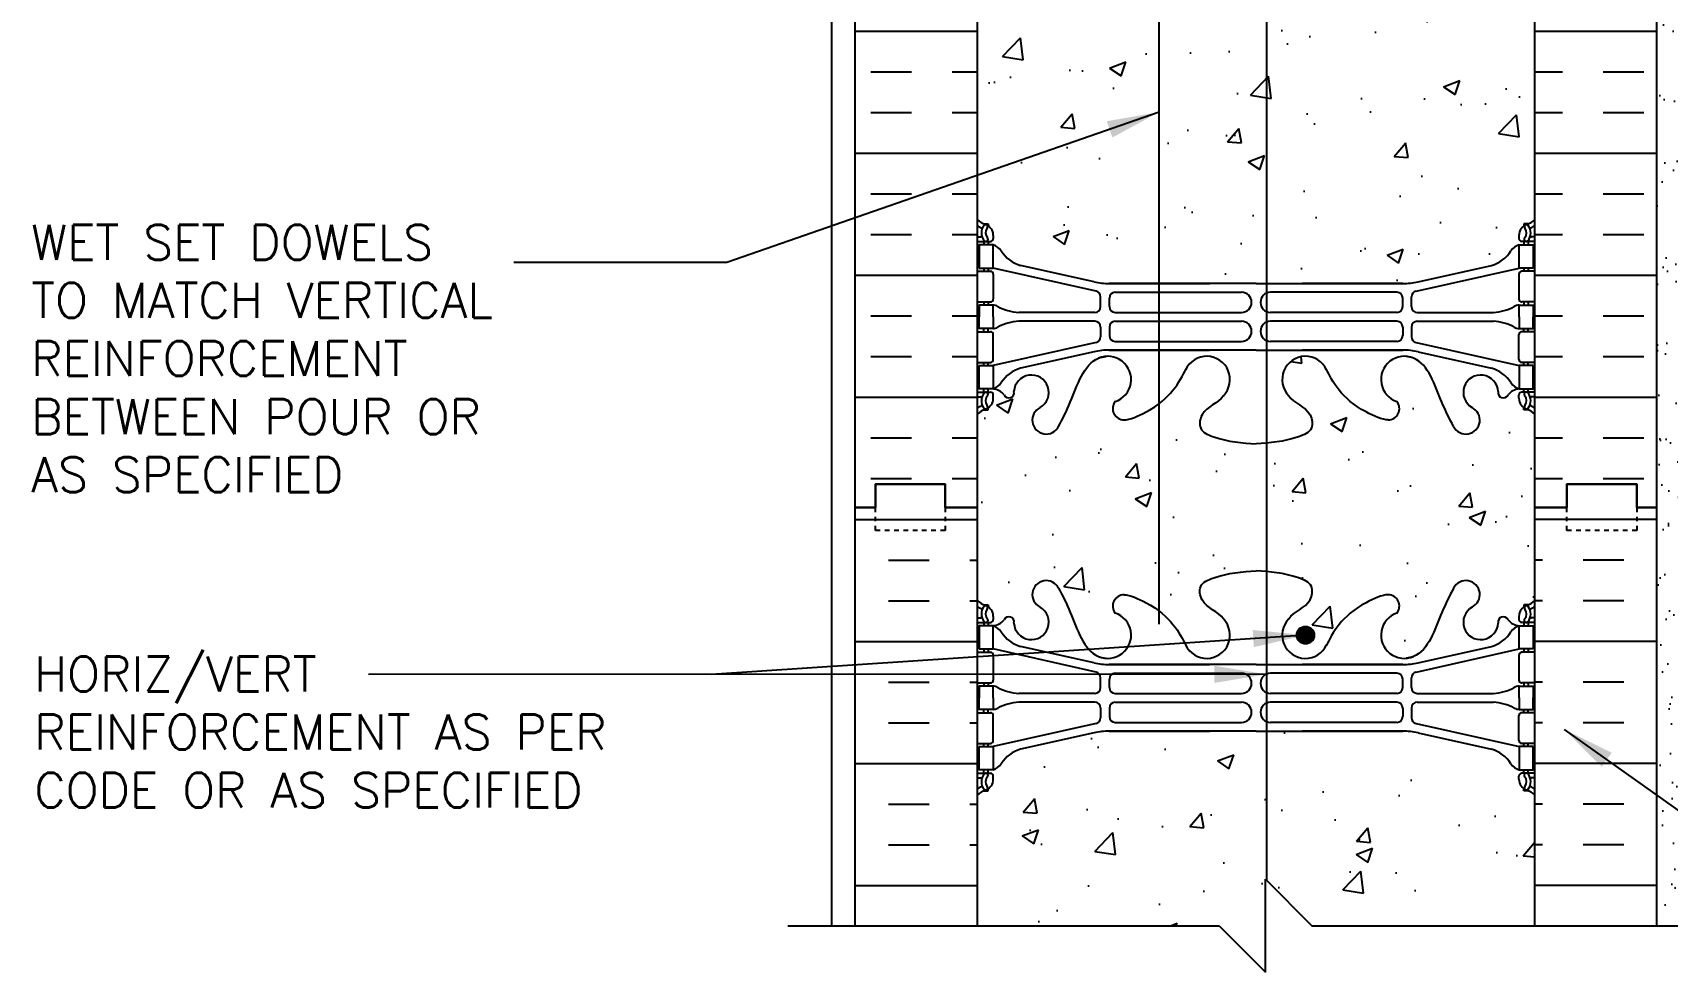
# Model space of a CAD drawing. Header units: inches. Extents: x 295 to 469, y 159 to 233.
# Drawn here: x 416.25 to 451.41, y 187.69 to 207.9 of the extents above; entities that cross this region are included whole.
import ezdxf

# ---------------------------------------------------------------- set-up
doc = ezdxf.new("R2010")
doc.units = ezdxf.units.IN
doc.header["$LTSCALE"] = 0.5
doc.header["$MEASUREMENT"] = 0
doc.linetypes.add('DASHED2', pattern=[0.375, 0.25, -0.125])
for name, color, linetype in [('HATCH', 12, 'Continuous'), ('line25', 2, 'Continuous'), ('LINE3', 3, 'Continuous'), ('LINE50', 5, 'Continuous'), ('LINE9', 9, 'Continuous'), ('TEXT', 4, 'Continuous'), ('Web_Edge', 9, 'Continuous')]:
    doc.layers.add(name, color=color, linetype=linetype)
doc.styles.add('DIM', font='romans.shx', dxfattribs={"width": 0.7})
doc.styles.add('ROMANS', font='romans.shx', dxfattribs={"height": 0.75})
doc.dimstyles.new('ext_12', dxfattribs={"dimscale": 12, "dimtxt": 0.09375, "dimasz": 0.09375, "dimexe": 0.09375, "dimexo": 0.0625, "dimgap": 0.0625, "dimtad": 1, "dimdec": 1, "dimzin": 3, "dimdsep": 46, "dimlunit": 4, "dimtxsty": 'DIM', "dimcen": 0.09, "dimdle": 0.09375, "dimclrt": 4, "dimadec": 0, "dimazin": 0, "dimtfac": 1, "dimtdec": 1, "dimtmove": 2, "dimatfit": 3, "dimfxl": 1, "dimfrac": 2, "dimtolj": 1, "dimtzin": 0, "dimarcsym": 0})
pattern_1 = [(50, (0, 0), (3.586301, -0.31376), [0.375, -4.125]), (355, (0, 0), (-0.693757, 3.76096), [0.3, -3.3]), (100.45144, (0.299, -0.026), (2.892544, 3.4472), [0.3187, -3.50571]), (46.1842, (0, 1), (5.336207, -0.827596), [0.5625, -6.1875]), (96.6356, (0.4447, 0.931), (4.67331, 4.870593), [0.47805, -5.25857]), (351.1842, (0, 1), (4.67331, 4.870593), [0.45, -4.95]), (21, (0.5, 0.75), (2.984535, -2.013094), [0.375, -4.125]), (326, (0.5, 0.75), (1.216577, 3.62575), [0.3, -3.3]), (71.45144, (0.7487, 0.5822), (4.201112, 1.612656), [0.3187, -3.50571]), (37.5, (0, 0), (0.0607993, 1.6644693), [0, -3.26, 0, -3.35, 0, -3.3125]), (7.5, (0, 0), (1.3153477, 1.9720586), [0, -1.91, 0, -3.185, 0, -1.2625]), (327.5, (-1.115, 0), (2.6691122, -0.1127744), [0, -1.25, 0, -3.9, 0, -5.175]), (317.5, (-1.615, 0), (2.915931, 0.500525), [0, -1.625, 0, -2.59, 0, -3.675])]

msp = doc.modelspace()

# ---------------------------------------------------------------- hatches: boundary and pattern name
at = {"layer": 'HATCH'}
h = msp.add_hatch(dxfattribs=at)
h.set_pattern_fill('AR-CONC', color=256, scale=0.5)
h.set_pattern_definition(pattern_1)
edge = h.paths.add_edge_path()
edge.add_spline(control_points=[(441.861, 231.228), (441.753, 231.391), (441.501, 231.455), (441.398, 231.651), (441.396, 231.656)], knot_values=[0.229407, 0.229407, 0.229407, 0.229407, 0.844432, 0.859739, 0.859739, 0.859739, 0.859739], degree=3, periodic=0)
edge.add_line((441.396, 231.656), (440.043, 231.656))
edge.add_spline(control_points=[(440.043, 231.656), (440.096, 231.632), (440.717, 231.318), (440.918, 230.935), (441.058, 230.651)], knot_values=[0.2328, 0.2328, 0.2328, 0.2328, 0.320663, 1.258119, 1.258119, 1.258119, 1.258119], degree=3, periodic=0)
edge.add_arc((441.503, 230.88), 0.5, 204.8893, 404.1875)
edge = h.paths.add_edge_path()
edge.add_arc((439.724, 231.505), 0.242, 141.2852, 218.2327, ccw=False)
edge.add_line((439.535, 231.656), (438.436, 231.656))
edge.add_spline(control_points=[(438.436, 231.656), (438.481, 231.564), (438.687, 231.126), (438.85, 230.553), (439.176, 230.422)], knot_values=[0.269172, 0.269172, 0.269172, 0.269172, 0.579211, 1.703896, 1.703896, 1.703896, 1.703896], degree=3, periodic=0)
edge.add_spline(control_points=[(439.176, 230.422), (439.226, 230.403), (439.28, 230.39), (439.337, 230.382)], knot_values=[1.703896, 1.703896, 1.703896, 1.703896, 1.875321, 1.875321, 1.875321, 1.875321], degree=3, periodic=0)
edge.add_arc((439.378, 230.88), 0.5, 265.2926, 431.7937)
h.paths.add_polyline_path([(437.967, 231.482, -0.229541), (437.78, 231.656), (437.075, 231.656), (437.075, 231.475, 0.277629), (437.235, 231.362, -0.407721), (437.405, 231.139, 1.679912)])
edge = h.paths.add_edge_path()
edge.add_spline(control_points=[(444.072, 230.651), (444.213, 230.935), (444.414, 231.318), (445.034, 231.632), (445.088, 231.656)], knot_values=[0.2328, 0.2328, 0.2328, 0.2328, 1.170256, 1.258119, 1.258119, 1.258119, 1.258119], degree=3, periodic=0)
edge.add_line((445.088, 231.656), (443.734, 231.656))
edge.add_spline(control_points=[(443.734, 231.656), (443.732, 231.651), (443.629, 231.455), (443.377, 231.391), (443.269, 231.228)], knot_values=[0.229407, 0.229407, 0.229407, 0.229407, 0.244714, 0.859739, 0.859739, 0.859739, 0.859739], degree=3, periodic=0)
edge.add_arc((443.628, 230.88), 0.5, 135.8125, 335.1107)
edge = h.paths.add_edge_path()
edge.add_spline(control_points=[(445.954, 230.422), (446.28, 230.553), (446.444, 231.126), (446.649, 231.564), (446.694, 231.656)], knot_values=[0.269172, 0.269172, 0.269172, 0.269172, 1.393856, 1.703896, 1.703896, 1.703896, 1.703896], degree=3, periodic=0)
edge.add_line((446.694, 231.656), (445.595, 231.656))
edge.add_arc((445.406, 231.505), 0.242, -38.2327, 38.7148, ccw=False)
edge.add_arc((445.753, 230.88), 0.5, 108.2063, 274.7074)
edge.add_spline(control_points=[(445.794, 230.382), (445.85, 230.39), (445.905, 230.403), (445.954, 230.422)], knot_values=[1.703896, 1.703896, 1.703896, 1.703896, 1.875321, 1.875321, 1.875321, 1.875321], degree=3, periodic=0)
h.paths.add_polyline_path([(447.895, 231.362, 0.277626), (448.055, 231.475), (448.055, 231.656), (447.351, 231.656, -0.229541), (447.163, 231.482, 1.679912), (447.726, 231.139, -0.407728)])
edge = h.paths.add_edge_path()
edge.add_line((442.565, 232.656), (442.565, 232.263))
edge.add_spline(control_points=[(442.565, 232.263), (442.709, 232.253), (442.852, 232.243), (442.999, 232.222)], knot_values=[1.94067, 1.94067, 1.94067, 1.94067, 2.389004, 2.389004, 2.389004, 2.389004], degree=3, periodic=0)
edge.add_line((442.999, 232.222), (442.565, 232.656))
h.paths.add_polyline_path([(445.153, 229.735, 0.185301), (444.854, 230.067), (440.276, 230.067, 0.185301), (439.978, 229.735), (439.978, 228.966, 0.225652), (440.353, 228.591), (444.778, 228.591, 0.225652), (445.153, 228.966)])
h.paths.add_polyline_path([(448.055, 229.692, 0.225652), (447.68, 230.067), (445.88, 230.067, 0.406005), (445.38, 229.582), (445.38, 229.084, 0.410093), (445.88, 228.591), (447.68, 228.591, 0.225652), (448.055, 228.966)])
h.paths.add_polyline_path([(448.055, 228.026, 0.225652), (447.68, 228.401), (445.88, 228.401, 0.410093), (445.38, 227.908), (445.38, 227.311, 0.24677), (445.574, 226.925), (447.68, 226.925, 0.225652), (448.055, 227.3)])
h.paths.add_polyline_path([(445.153, 228.026, 0.225652), (444.778, 228.401), (440.353, 228.401, 0.225652), (439.978, 228.026), (439.978, 227.258, 0.185301), (440.276, 226.925), (444.854, 226.925, 0.185301), (445.153, 227.258)])
h.paths.add_polyline_path([(439.75, 227.908, 0.410093), (439.25, 228.401), (437.45, 228.401, 0.225652), (437.075, 228.026), (437.075, 227.3, 0.225652), (437.45, 226.925), (439.556, 226.925, 0.24677), (439.75, 227.311)])
h.paths.add_polyline_path([(439.027, 222.318, -0.125834), (439.238, 222.462), (437.45, 222.462, 0.223417), (437.077, 222.092, -0.010935), (437.11, 222.077, -0.520567), (437.469, 221.934, -0.520567), (437.811, 222.081, -0.520567), (438.383, 222.042, -0.520567), (438.665, 222.163, -0.520567)], flags=16)
h.paths.add_polyline_path([(444.854, 222.462), (440.276, 222.462, 0.13116), (440.037, 222.246, -0.262398), (440.17, 222.102, -0.520567), (440.661, 222.145, -0.520567), (441.006, 222.194, -0.520567), (441.604, 222.216, -0.310845), (442.565, 222.193, -0.310845), (443.526, 222.216, -0.520567), (444.125, 222.194, -0.520567), (444.47, 222.145, -0.10231), (444.565, 222.22, -0.10231), (444.661, 222.145, -0.520567), (445.006, 222.194, -0.071995), (445.075, 222.273, 0.117955)], flags=17)
h.paths.add_polyline_path([(447.68, 222.462), (445.574, 222.462, 0.096302), (445.452, 222.333, -0.133551), (445.604, 222.216, -0.310845), (446.565, 222.193, -0.310845), (447.526, 222.216, -0.268983), (447.864, 222.358, 0.08617)], flags=17)
h.paths.add_polyline_path([(468.328, 222.191), (448.565, 222.191), (448.565, 222.22, 0.10231), (448.47, 222.145, 0.520567), (448.125, 222.194, 0.520567), (447.526, 222.216, 0.310845), (446.565, 222.193, 0.310845), (445.604, 222.216, 0.133551), (445.452, 222.333, 0.361858), (445.006, 222.194, 0.520567), (444.661, 222.145, 0.10231), (444.565, 222.22, 0.10231), (444.47, 222.145, 0.520567), (444.125, 222.194, 0.520567), (443.526, 222.216, 0.310845), (442.565, 222.193, 0.310845), (441.604, 222.216, 0.520567), (441.006, 222.194, 0.520567), (440.661, 222.145, 0.520567), (440.17, 222.102, 0.520567), (439.866, 222.223, 0.258655), (439.444, 222.491, 0.230831), (439.027, 222.318, 0.520567), (438.665, 222.163, 0.520567), (438.383, 222.042, 0.520567), (437.811, 222.081, 0.520567), (437.469, 221.934, 0.520567), (437.11, 222.077, 0.058158), (436.93, 222.136), (436.93, 221.288), (436.565, 221.288), (436.565, 220.538), (436.93, 220.538), (436.93, 219.338), (436.565, 219.338), (436.565, 218.588), (436.93, 218.588), (436.93, 218.141), (438.79, 218.142), (438.79, 218.191), (448.565, 218.191), (449.265, 219.691), (451.265, 219.691), (451.964, 218.191), (454.964, 218.191), (455.663, 219.691), (457.663, 219.691), (458.363, 218.191), (461.363, 218.191), (462.062, 219.691), (464.062, 219.691), (464.762, 218.191), (467.762, 218.191), (468.328, 219.404)])
h.paths.add_polyline_path([(438.79, 218.142), (436.93, 218.141), (436.93, 217.388), (436.93, 215.689), (438.79, 215.689)])
h.paths.add_polyline_path([(448.565, 209.501, 0.088416), (448.419, 209.598), (448.329, 209.598), (448.329, 209.64, -0.249069), (448.219, 209.847), (448.219, 209.915, -0.414214), (448.282, 209.977), (448.329, 209.977), (448.329, 210.047), (448.224, 210.047, -0.168672), (448.038, 210.197, 0.17445), (447.631, 210.492), (446.05, 210.845, 0.054974), (445.723, 210.881), (442.565, 210.881), (439.407, 210.881, 0.054974), (439.08, 210.845), (437.5, 210.492, 0.17445), (437.092, 210.197, -0.168672), (436.906, 210.047), (436.801, 210.047), (436.801, 209.977), (436.849, 209.977, -0.414214), (436.911, 209.915), (436.911, 209.847, -0.249069), (436.801, 209.64), (436.801, 209.598), (436.711, 209.598, 0.088416), (436.565, 209.501), (436.565, 203.886, 0.088416), (436.711, 203.788), (436.801, 203.788), (436.801, 203.746, -0.249069), (436.911, 203.539), (436.911, 203.472, -0.414214), (436.849, 203.409), (436.801, 203.409), (436.801, 203.339), (436.906, 203.339, -0.168672), (437.092, 203.19, 0.17445), (437.5, 202.894), (439.08, 202.541, 0.054974), (439.407, 202.505), (442.565, 202.505), (445.723, 202.505, 0.054974), (446.05, 202.541), (447.631, 202.894, 0.17445), (448.038, 203.19, -0.168672), (448.224, 203.339), (448.329, 203.339), (448.329, 203.409), (448.282, 203.409, -0.414214), (448.219, 203.472), (448.219, 203.539, -0.249069), (448.329, 203.746), (448.329, 203.788), (448.419, 203.788, 0.088416), (448.565, 203.886)])
h.paths.add_polyline_path([(448.565, 191.499, 0.088416), (448.419, 191.596), (448.329, 191.596), (448.329, 191.638, -0.249069), (448.219, 191.845), (448.219, 191.912, -0.414214), (448.282, 191.975), (448.329, 191.975), (448.329, 192.045), (448.224, 192.045, -0.168672), (448.038, 192.194, 0.17445), (447.631, 192.49), (446.05, 192.843, 0.054974), (445.723, 192.879), (442.565, 192.879), (439.407, 192.879, 0.054974), (439.08, 192.843), (437.5, 192.49, 0.17445), (437.092, 192.194, -0.168672), (436.906, 192.045), (436.801, 192.045), (436.801, 191.975), (436.849, 191.975, -0.414214), (436.911, 191.912), (436.911, 191.845, -0.249069), (436.801, 191.638), (436.801, 191.596), (436.711, 191.596, 0.088416), (436.565, 191.499), (436.565, 188.691), (441.768, 188.691), (442.768, 187.691), (442.768, 189.691), (443.768, 188.691), (448.565, 188.691)])
h = msp.add_hatch(dxfattribs=at)
h.set_pattern_fill('AR-SAND', color=256, scale=0.5, style=0)
h.set_pattern_definition([(37.5, (375.48366, 87.6633), (-0.0314967, 0.963412), [0, -0.76, 0, -0.85, 0, -0.8125]), (7.5, (375.4837, 87.6633), (0.884888, 1.411073), [0, -0.41, 0, -0.685, 0, -0.2625]), (327.5, (374.86866, 87.6633), (1.557071, 0.0028295), [0, -0.25, 0, -0.9, 0, -1.175]), (317.5, (374.8687, 87.6633), (1.503063, 0.438838), [0, -0.125, 0, -0.59, 0, -0.675])])
h.paths.add_polyline_path([(451.69, 218.191), (451.19, 218.191), (451.19, 197.691), (451.19, 188.691), (451.69, 188.691)])
h = msp.add_hatch(dxfattribs=at)
h.set_pattern_fill('INSUL', color=256, scale=7, style=0)
h.set_pattern_definition([(0, (450.0272, 207.9343), (0, 2.625), []), (0, (450.0272, 208.8093), (0, 2.625), [0.875, -0.875]), (0, (450.0272, 209.6843), (0, 2.625), [0.875, -0.875])])
h.paths.add_polyline_path([(451.19, 215.691), (450.753, 215.691), (450.753, 215.191), (449.253, 215.191), (449.253, 215.691), (448.565, 215.691), (448.565, 197.691), (449.253, 197.691), (449.253, 198.191), (450.753, 198.191), (450.753, 197.691), (451.19, 197.691)])
h.paths.add_polyline_path([(433.94, 197.691), (434.378, 197.691), (434.378, 198.191), (435.878, 198.191), (435.878, 197.691), (436.565, 197.691), (436.565, 215.691), (435.878, 215.691), (435.878, 216.191), (434.378, 216.191), (434.378, 215.691), (433.94, 215.691)])
h = msp.add_hatch(dxfattribs=at)
h.set_pattern_fill('AR-CONC', color=256, scale=0.5)
h.set_pattern_definition(pattern_1)
edge = h.paths.add_edge_path()
edge.add_arc((448.219, 199.332), 0.5, 46.2109, 66.4218)
edge.add_line((448.419, 199.791), (448.329, 199.791))
edge.add_line((448.329, 199.791), (448.329, 199.832))
edge.add_arc((448.469, 200.039), 0.25, 180, 235.9442, ccw=False)
edge.add_line((448.219, 200.039), (448.219, 200.107))
edge.add_arc((448.282, 200.107), 0.0625, 90, 180, ccw=False)
edge.add_line((448.282, 200.169), (448.329, 200.169))
edge.add_line((448.329, 200.169), (448.329, 200.239))
edge.add_line((448.329, 200.239), (448.224, 200.239))
edge.add_arc((448.262, 199.89), 0.352, 96.1291, 141.5331)
edge.add_arc((447.884, 200.158), 0.113, 167.8156, 334.0569, ccw=False)
edge.add_arc((447.399, 200.163), 0.375, 2.9237, 239.8675)
edge.add_arc((447.079, 199.569), 0.3, -152.403, 63.9425, ccw=False)
edge.add_spline(control_points=[(446.813, 199.43), (446.727, 199.597), (446.474, 200.087), (446.28, 200.768), (445.954, 200.898)], knot_values=[0, 0, 0, 0, 0.579211, 1.703896, 1.703896, 1.703896, 1.703896], degree=3, periodic=0)
edge.add_spline(control_points=[(445.954, 200.898), (445.905, 200.918), (445.85, 200.931), (445.794, 200.939)], knot_values=[1.703896, 1.703896, 1.703896, 1.703896, 1.875321, 1.875321, 1.875321, 1.875321], degree=3, periodic=0)
edge.add_arc((445.753, 200.441), 0.5, 85.2926, 251.7937)
edge.add_arc((445.406, 199.816), 0.242, -90, 38.2327, ccw=False)
edge.add_spline(control_points=[(445.406, 199.574), (445.285, 199.572), (444.466, 199.924), (444.221, 200.371), (444.081, 200.651)], knot_values=[0.038125, 0.038125, 0.038125, 0.038125, 0.320663, 1.237398, 1.237398, 1.237398, 1.237398], degree=3, periodic=0)
edge.add_arc((443.628, 200.441), 0.5, 24.819, 224.1875)
edge.add_spline(control_points=[(443.269, 200.092), (443.377, 199.929), (443.737, 199.839), (443.813, 199.343), (443.265, 199.107), (442.861, 199.079), (442.565, 199.058)], knot_values=[0.229407, 0.229407, 0.229407, 0.229407, 0.844432, 1.128849, 1.464331, 2.389004, 2.389004, 2.389004, 2.389004], degree=3, periodic=0)
edge.add_spline(control_points=[(442.565, 199.058), (442.269, 199.079), (441.865, 199.107), (441.317, 199.343), (441.394, 199.839), (441.753, 199.929), (441.861, 200.092)], knot_values=[0.229407, 0.229407, 0.229407, 0.229407, 1.15408, 1.489562, 1.773979, 2.389004, 2.389004, 2.389004, 2.389004], degree=3, periodic=0)
edge.add_arc((441.503, 200.441), 0.5, 315.8125, 515.181)
edge.add_spline(control_points=[(441.049, 200.651), (440.909, 200.371), (440.664, 199.924), (439.845, 199.572), (439.724, 199.574)], knot_values=[0.038125, 0.038125, 0.038125, 0.038125, 0.95486, 1.237398, 1.237398, 1.237398, 1.237398], degree=3, periodic=0)
edge.add_arc((439.724, 199.816), 0.242, 141.7673, 270, ccw=False)
edge.add_arc((439.378, 200.441), 0.5, 288.2063, 454.7074)
edge.add_spline(control_points=[(439.337, 200.939), (439.28, 200.931), (439.226, 200.918), (439.176, 200.898)], knot_values=[1.703896, 1.703896, 1.703896, 1.703896, 1.875321, 1.875321, 1.875321, 1.875321], degree=3, periodic=0)
edge.add_spline(control_points=[(439.176, 200.898), (438.85, 200.768), (438.656, 200.087), (438.403, 199.597), (438.317, 199.43)], knot_values=[0, 0, 0, 0, 1.124685, 1.703896, 1.703896, 1.703896, 1.703896], degree=3, periodic=0)
edge.add_arc((438.051, 199.569), 0.3, 116.0575, 333.0341, ccw=False)
edge.add_arc((437.731, 200.163), 0.375, 300.1325, 537.0763)
edge.add_arc((437.246, 200.158), 0.113, -154.0569, 12.1844, ccw=False)
edge.add_arc((436.869, 199.89), 0.352, 38.4669, 83.8709)
edge.add_line((436.906, 200.239), (436.801, 200.239))
edge.add_line((436.801, 200.239), (436.801, 200.169))
edge.add_line((436.801, 200.169), (436.849, 200.169))
edge.add_arc((436.849, 200.107), 0.0625, 0, 90, ccw=False)
edge.add_line((436.911, 200.107), (436.911, 200.039))
edge.add_arc((436.661, 200.039), 0.25, 304.0558, 360, ccw=False)
edge.add_line((436.801, 199.832), (436.801, 199.791))
edge.add_line((436.801, 199.791), (436.711, 199.791))
edge.add_arc((436.911, 199.332), 0.5, 113.5782, 133.7891)
edge.add_line((436.565, 199.693), (436.565, 197.691))
edge.add_line((436.565, 197.691), (436.565, 195.691))
edge.add_arc((436.911, 196.052), 0.5, 226.2109, 246.4218)
edge.add_line((436.711, 195.594), (436.801, 195.594))
edge.add_line((436.801, 195.594), (436.801, 195.552))
edge.add_arc((436.661, 195.345), 0.25, 0, 55.9442, ccw=False)
edge.add_line((436.911, 195.345), (436.911, 195.277))
edge.add_arc((436.849, 195.277), 0.0625, -90, 0, ccw=False)
edge.add_line((436.849, 195.215), (436.801, 195.215))
edge.add_line((436.801, 195.215), (436.801, 195.145))
edge.add_line((436.801, 195.145), (436.906, 195.145))
edge.add_arc((436.869, 195.494), 0.352, 276.1291, 321.5331)
edge.add_arc((437.246, 195.226), 0.113, -12.1844, 154.0569, ccw=False)
edge.add_arc((437.731, 195.221), 0.375, 182.9237, 419.8675)
edge.add_arc((438.051, 195.815), 0.3, 27.597, 243.9425, ccw=False)
edge.add_spline(control_points=[(438.317, 195.954), (438.403, 195.787), (438.656, 195.297), (438.85, 194.616), (439.176, 194.486)], knot_values=[0, 0, 0, 0, 0.579211, 1.703896, 1.703896, 1.703896, 1.703896], degree=3, periodic=0)
edge.add_spline(control_points=[(439.176, 194.486), (439.226, 194.466), (439.28, 194.453), (439.337, 194.445)], knot_values=[1.703896, 1.703896, 1.703896, 1.703896, 1.875321, 1.875321, 1.875321, 1.875321], degree=3, periodic=0)
edge.add_arc((439.378, 194.943), 0.5, 265.2926, 431.7937)
edge.add_arc((439.724, 195.568), 0.242, 90, 218.2327, ccw=False)
edge.add_spline(control_points=[(439.724, 195.81), (439.845, 195.812), (440.664, 195.461), (440.909, 195.013), (441.049, 194.733)], knot_values=[0.038125, 0.038125, 0.038125, 0.038125, 0.320663, 1.237398, 1.237398, 1.237398, 1.237398], degree=3, periodic=0)
edge.add_arc((441.503, 194.943), 0.5, 204.819, 404.1875)
edge.add_spline(control_points=[(441.861, 195.292), (441.753, 195.455), (441.394, 195.545), (441.317, 196.041), (441.865, 196.277), (442.269, 196.305), (442.565, 196.326)], knot_values=[0.229407, 0.229407, 0.229407, 0.229407, 0.844432, 1.128849, 1.464331, 2.389004, 2.389004, 2.389004, 2.389004], degree=3, periodic=0)
edge.add_spline(control_points=[(442.565, 196.326), (442.861, 196.305), (443.265, 196.277), (443.813, 196.041), (443.737, 195.545), (443.377, 195.455), (443.269, 195.292)], knot_values=[0.229407, 0.229407, 0.229407, 0.229407, 1.15408, 1.489562, 1.773979, 2.389004, 2.389004, 2.389004, 2.389004], degree=3, periodic=0)
edge.add_arc((443.628, 194.943), 0.5, 135.8125, 335.181)
edge.add_spline(control_points=[(444.081, 194.733), (444.221, 195.013), (444.466, 195.461), (445.285, 195.812), (445.406, 195.81)], knot_values=[0.038125, 0.038125, 0.038125, 0.038125, 0.95486, 1.237398, 1.237398, 1.237398, 1.237398], degree=3, periodic=0)
edge.add_arc((445.406, 195.568), 0.242, -38.2327, 90, ccw=False)
edge.add_arc((445.753, 194.943), 0.5, 108.2063, 274.7074)
edge.add_spline(control_points=[(445.794, 194.445), (445.85, 194.453), (445.905, 194.466), (445.954, 194.486)], knot_values=[1.703896, 1.703896, 1.703896, 1.703896, 1.875321, 1.875321, 1.875321, 1.875321], degree=3, periodic=0)
edge.add_spline(control_points=[(445.954, 194.486), (446.28, 194.616), (446.474, 195.297), (446.727, 195.787), (446.813, 195.954)], knot_values=[0, 0, 0, 0, 1.124685, 1.703896, 1.703896, 1.703896, 1.703896], degree=3, periodic=0)
edge.add_arc((447.079, 195.815), 0.3, -63.9425, 153.0341, ccw=False)
edge.add_arc((447.399, 195.221), 0.375, 120.1325, 357.0763)
edge.add_arc((447.884, 195.226), 0.113, 25.9431, 192.1844, ccw=False)
edge.add_arc((448.262, 195.494), 0.352, 218.4669, 263.8709)
edge.add_line((448.224, 195.145), (448.329, 195.145))
edge.add_line((448.329, 195.145), (448.329, 195.215))
edge.add_line((448.329, 195.215), (448.282, 195.215))
edge.add_arc((448.282, 195.277), 0.0625, 180, 270, ccw=False)
edge.add_line((448.219, 195.277), (448.219, 195.345))
edge.add_arc((448.469, 195.345), 0.25, 124.0558, 180, ccw=False)
edge.add_line((448.329, 195.552), (448.329, 195.594))
edge.add_line((448.329, 195.594), (448.419, 195.594))
edge.add_arc((448.219, 196.052), 0.5, 293.5782, 313.7891)
edge.add_line((448.565, 195.691), (448.565, 197.691))
edge.add_line((448.565, 197.691), (448.565, 199.693))
at = {"layer": 'LINE3'}
msp.add_hatch(color=256, dxfattribs=at).paths.add_polyline_path([(443.44, 194.943, 1), (443.815, 194.943, 1)])

# ---------------------------------------------------------------- linework, layer by layer
at = {"layer": 'HATCH'}
for p, q in [((433.94, 197.431), (436.565, 197.431)), ((451.19, 197.431), (448.565, 197.431)), ((434.654, 196.556), (435.529, 196.556)), ((436.404, 196.556), (436.565, 196.556)), ((448.727, 196.556), (448.565, 196.556)), ((448.727, 196.556), (448.565, 196.556)), ((450.477, 196.556), (449.602, 196.556)), ((434.654, 195.681), (435.529, 195.681)), ((436.404, 195.681), (436.565, 195.681)), ((448.727, 195.681), (448.565, 195.681)), ((450.477, 195.681), (449.602, 195.681)), ((433.94, 194.806), (436.565, 194.806)), ((451.19, 194.806), (448.565, 194.806)), ((434.654, 193.931), (435.529, 193.931)), ((436.404, 193.931), (436.565, 193.931)), ((448.727, 193.931), (448.565, 193.931)), ((450.477, 193.931), (449.602, 193.931)), ((434.654, 193.056), (435.529, 193.056)), ((436.404, 193.056), (436.565, 193.056)), ((448.727, 193.056), (448.565, 193.056)), ((450.477, 193.056), (449.602, 193.056)), ((433.94, 192.181), (436.565, 192.181)), ((451.19, 192.181), (448.565, 192.181)), ((434.654, 191.306), (435.529, 191.306)), ((436.404, 191.306), (436.565, 191.306)), ((448.727, 191.306), (448.565, 191.306)), ((450.477, 191.306), (449.602, 191.306)), ((434.654, 190.431), (435.529, 190.431)), ((436.404, 190.431), (436.565, 190.431)), ((448.727, 190.431), (448.565, 190.431)), ((450.477, 190.431), (449.602, 190.431)), ((433.94, 189.556), (436.565, 189.556)), ((451.19, 189.556), (448.565, 189.556))]:
    msp.add_line(p, q, dxfattribs=at)
at = {"layer": 'line25'}
for p, q in [((436.565, 231.656), (436.565, 197.691)), ((448.565, 197.691), (448.565, 218.191)), ((436.565, 197.691), (436.565, 188.691)), ((448.565, 188.691), (448.565, 197.691))]:
    msp.add_line(p, q, dxfattribs=at)
at = {"layer": 'LINE3'}
for p, q in [((440.477, 195.181), (440.477, 215.429)), ((442.789, 211.399), (442.789, 189.67))]:
    msp.add_line(p, q, dxfattribs=at)
msp.add_circle((443.628, 194.943), 0.188, dxfattribs=at)
at = {"layer": 'LINE50'}
for p, q in [((433.94, 197.691), (433.94, 215.691)), ((451.19, 197.691), (451.19, 215.691)), ((433.94, 188.691), (433.94, 197.691)), ((451.19, 188.691), (451.19, 197.691))]:
    msp.add_line(p, q, dxfattribs=at)
for points in [[(436.565, 197.691), (435.878, 197.691), (435.878, 198.191), (434.378, 198.191), (434.378, 197.691), (433.94, 197.691)], [(433.94, 197.691), (434.378, 197.691), (434.378, 198.191), (435.878, 198.191), (435.878, 197.691), (436.565, 197.691)], [(448.565, 197.691), (449.253, 197.691), (449.253, 198.191), (450.753, 198.191), (450.753, 197.691), (451.19, 197.691)], [(451.19, 197.691), (450.753, 197.691), (450.753, 198.191), (449.253, 198.191), (449.253, 197.691), (448.565, 197.691)]]:
    msp.add_lwpolyline(points, dxfattribs=at)
at = {"layer": 'LINE9'}
for p, q in [((433.44, 188.691), (433.44, 231.656)), ((442.768, 187.691), (442.768, 189.691)), ((442.768, 189.691), (443.768, 188.691)), ((432.493, 188.691), (441.768, 188.691)), ((441.768, 188.691), (442.768, 187.691)), ((443.768, 188.691), (453.043, 188.691))]:
    msp.add_line(p, q, dxfattribs=at)
at = {"layer": 'LINE9', "linetype": 'DASHED2', "ltscale": 0.15}
for points in [[(435.878, 197.691), (435.878, 197.691), (435.878, 197.191), (434.378, 197.191), (434.378, 197.691), (434.378, 197.691)], [(450.753, 197.691), (450.753, 197.691), (450.753, 197.191), (449.253, 197.191), (449.253, 197.691), (449.253, 197.691)]]:
    msp.add_lwpolyline(points, dxfattribs=at)
at = {"layer": 'Web_Edge'}
for p, q in [((436.711, 203.788), (436.801, 203.788)), ((436.801, 203.788), (436.801, 203.746)), ((448.419, 203.788), (448.329, 203.788)), ((448.329, 203.788), (448.329, 203.746)), ((436.565, 203.509), (436.643, 203.509)), ((436.565, 203.409), (436.849, 203.409)), ((436.711, 203.409), (436.711, 203.339)), ((436.801, 203.409), (436.801, 203.339)), ((436.911, 203.539), (436.911, 203.472)), ((448.219, 203.539), (448.219, 203.472)), ((448.565, 203.409), (448.282, 203.409)), ((448.329, 203.409), (448.329, 203.339)), ((448.419, 203.409), (448.419, 203.339)), ((448.565, 203.509), (448.487, 203.509)), ((436.565, 202.769), (436.849, 202.769)), ((436.711, 202.839), (436.711, 202.769)), ((436.801, 202.839), (436.801, 202.769)), ((439.124, 202.343), (436.906, 202.839)), ((436.911, 202.707), (436.911, 202.172)), ((439.08, 202.541), (437.5, 202.894)), ((446.007, 202.343), (448.224, 202.839)), ((446.05, 202.541), (447.631, 202.894)), ((448.219, 202.707), (448.219, 202.172)), ((448.565, 202.769), (448.282, 202.769)), ((448.329, 202.839), (448.329, 202.769)), ((448.419, 202.839), (448.419, 202.769)), ((439.221, 202.008), (439.221, 202.221)), ((439.407, 202.505), (441.565, 202.505)), ((442.565, 202.505), (439.407, 202.505)), ((439.534, 202.318), (442.253, 202.318)), ((442.565, 202.505), (445.723, 202.505)), ((445.596, 202.318), (442.877, 202.318)), ((445.723, 202.505), (443.565, 202.505)), ((445.909, 202.008), (445.909, 202.221)), ((436.565, 202.109), (436.849, 202.109)), ((436.711, 202.109), (436.711, 202.039)), ((436.801, 202.109), (436.801, 202.039)), ((439.096, 201.883), (437.459, 201.883)), ((439.409, 202.009), (439.409, 202.193)), ((439.534, 201.884), (442.253, 201.884)), ((445.596, 201.884), (442.877, 201.884)), ((445.721, 202.009), (445.721, 202.193)), ((446.034, 201.883), (447.671, 201.883)), ((448.565, 202.109), (448.282, 202.109)), ((448.329, 202.109), (448.329, 202.039)), ((448.419, 202.109), (448.419, 202.039)), ((436.711, 201.469), (436.711, 201.539)), ((436.801, 201.469), (436.801, 201.539)), ((439.096, 201.695), (437.459, 201.695)), ((439.221, 201.57), (439.221, 201.358)), ((439.409, 201.569), (439.409, 201.385)), ((439.534, 201.694), (442.253, 201.694)), ((445.596, 201.694), (442.877, 201.694)), ((445.721, 201.569), (445.721, 201.385)), ((445.909, 201.57), (445.909, 201.358)), ((446.034, 201.695), (447.671, 201.695)), ((448.329, 201.469), (448.329, 201.539)), ((448.419, 201.469), (448.419, 201.539)), ((436.565, 201.469), (436.849, 201.469)), ((439.124, 201.236), (436.906, 200.739)), ((436.911, 200.872), (436.911, 201.407)), ((439.534, 201.26), (442.253, 201.26)), ((445.596, 201.26), (442.877, 201.26)), ((446.007, 201.236), (448.224, 200.739)), ((448.219, 200.872), (448.219, 201.407)), ((448.565, 201.469), (448.282, 201.469)), ((436.565, 200.809), (436.849, 200.809)), ((436.711, 200.739), (436.711, 200.809)), ((436.801, 200.739), (436.801, 200.809)), ((439.08, 201.038), (437.5, 200.685)), ((439.407, 201.074), (441.565, 201.074)), ((442.565, 201.074), (439.407, 201.074)), ((442.565, 201.074), (445.723, 201.074)), ((445.723, 201.074), (443.565, 201.074)), ((446.05, 201.038), (447.631, 200.685)), ((448.565, 200.809), (448.282, 200.809)), ((448.329, 200.739), (448.329, 200.809)), ((448.419, 200.739), (448.419, 200.809)), ((436.565, 200.169), (436.849, 200.169)), ((436.711, 200.169), (436.711, 200.239)), ((436.801, 200.169), (436.801, 200.239)), ((436.911, 200.039), (436.911, 200.107)), ((448.219, 200.039), (448.219, 200.107)), ((448.565, 200.169), (448.282, 200.169)), ((448.329, 200.169), (448.329, 200.239)), ((448.419, 200.169), (448.419, 200.239)), ((436.565, 200.069), (436.643, 200.069)), ((436.711, 199.791), (436.801, 199.791)), ((436.801, 199.791), (436.801, 199.832)), ((448.329, 199.791), (448.329, 199.832)), ((448.419, 199.791), (448.329, 199.791)), ((448.565, 200.069), (448.487, 200.069)), ((436.711, 195.594), (436.801, 195.594)), ((436.801, 195.594), (436.801, 195.552)), ((448.419, 195.594), (448.329, 195.594)), ((448.329, 195.594), (448.329, 195.552)), ((436.565, 195.315), (436.643, 195.315)), ((436.565, 195.215), (436.849, 195.215)), ((436.711, 195.215), (436.711, 195.145)), ((436.801, 195.215), (436.801, 195.145)), ((436.911, 195.345), (436.911, 195.277)), ((448.219, 195.345), (448.219, 195.277)), ((448.565, 195.215), (448.282, 195.215)), ((448.329, 195.215), (448.329, 195.145)), ((448.419, 195.215), (448.419, 195.145)), ((448.565, 195.315), (448.487, 195.315)), ((436.565, 194.575), (436.849, 194.575)), ((436.711, 194.645), (436.711, 194.575)), ((436.801, 194.645), (436.801, 194.575)), ((439.124, 194.148), (436.906, 194.645)), ((436.911, 194.512), (436.911, 193.977)), ((439.08, 194.346), (437.5, 194.699)), ((446.007, 194.148), (448.224, 194.645)), ((446.05, 194.346), (447.631, 194.699)), ((448.219, 194.512), (448.219, 193.977)), ((448.565, 194.575), (448.282, 194.575)), ((448.329, 194.645), (448.329, 194.575)), ((448.419, 194.645), (448.419, 194.575)), ((439.407, 194.31), (441.565, 194.31)), ((442.565, 194.31), (439.407, 194.31)), ((439.534, 194.124), (442.253, 194.124)), ((442.565, 194.31), (445.723, 194.31)), ((445.596, 194.124), (442.877, 194.124)), ((445.723, 194.31), (443.565, 194.31)), ((436.565, 193.915), (436.849, 193.915)), ((436.711, 193.915), (436.711, 193.845)), ((436.801, 193.915), (436.801, 193.845)), ((439.221, 193.814), (439.221, 194.026)), ((439.409, 193.815), (439.409, 193.999)), ((445.721, 193.815), (445.721, 193.999)), ((445.909, 193.814), (445.909, 194.026)), ((448.565, 193.915), (448.282, 193.915)), ((448.329, 193.915), (448.329, 193.845)), ((448.419, 193.915), (448.419, 193.845)), ((439.096, 193.689), (437.459, 193.689)), ((439.096, 193.501), (437.459, 193.501)), ((439.534, 193.69), (442.253, 193.69)), ((439.534, 193.5), (442.253, 193.5)), ((445.596, 193.69), (442.877, 193.69)), ((445.596, 193.5), (442.877, 193.5)), ((446.034, 193.689), (447.671, 193.689)), ((446.034, 193.501), (447.671, 193.501)), ((436.565, 193.275), (436.849, 193.275)), ((436.711, 193.275), (436.711, 193.345)), ((436.801, 193.275), (436.801, 193.345)), ((436.911, 192.677), (436.911, 193.212)), ((439.221, 193.376), (439.221, 193.163)), ((439.409, 193.375), (439.409, 193.191)), ((439.534, 193.066), (442.253, 193.066)), ((445.596, 193.066), (442.877, 193.066)), ((445.721, 193.375), (445.721, 193.191)), ((445.909, 193.376), (445.909, 193.163)), ((448.219, 192.677), (448.219, 193.212)), ((448.565, 193.275), (448.282, 193.275)), ((448.329, 193.275), (448.329, 193.345)), ((448.419, 193.275), (448.419, 193.345)), ((439.124, 193.041), (436.906, 192.545)), ((439.08, 192.843), (437.5, 192.49)), ((439.407, 192.879), (441.565, 192.879)), ((442.565, 192.879), (439.407, 192.879)), ((442.565, 192.879), (445.723, 192.879)), ((445.723, 192.879), (443.565, 192.879)), ((446.007, 193.041), (448.224, 192.545)), ((446.05, 192.843), (447.631, 192.49)), ((436.565, 192.615), (436.849, 192.615)), ((436.711, 192.545), (436.711, 192.615)), ((436.801, 192.545), (436.801, 192.615)), ((448.565, 192.615), (448.282, 192.615)), ((448.329, 192.545), (448.329, 192.615)), ((448.419, 192.545), (448.419, 192.615)), ((436.711, 191.975), (436.711, 192.045)), ((436.801, 191.975), (436.801, 192.045)), ((448.329, 191.975), (448.329, 192.045)), ((448.419, 191.975), (448.419, 192.045)), ((436.565, 191.975), (436.849, 191.975)), ((436.565, 191.875), (436.643, 191.875)), ((436.911, 191.845), (436.911, 191.912)), ((448.219, 191.845), (448.219, 191.912)), ((448.565, 191.975), (448.282, 191.975)), ((448.565, 191.875), (448.487, 191.875)), ((436.711, 191.596), (436.801, 191.596)), ((436.801, 191.596), (436.801, 191.638)), ((448.329, 191.596), (448.329, 191.638)), ((448.419, 191.596), (448.329, 191.596))]:
    msp.add_line(p, q, dxfattribs=at)
for points in [[(436.606, 202.839), (436.906, 202.839), (436.906, 203.339), (436.606, 203.339)], [(448.524, 202.839), (448.224, 202.839), (448.224, 203.339), (448.524, 203.339)], [(436.606, 200.739), (436.906, 200.739), (436.906, 200.239), (436.606, 200.239)], [(448.524, 200.739), (448.224, 200.739), (448.224, 200.239), (448.524, 200.239)], [(436.606, 194.645), (436.906, 194.645), (436.906, 195.145), (436.606, 195.145)], [(448.524, 194.645), (448.224, 194.645), (448.224, 195.145), (448.524, 195.145)], [(436.606, 192.545), (436.906, 192.545), (436.906, 192.045), (436.606, 192.045)], [(448.524, 192.545), (448.224, 192.545), (448.224, 192.045), (448.524, 192.045)]]:
    msp.add_lwpolyline(points, close=True, dxfattribs=at)
for points in [[(436.906, 201.789), (436.906, 202.039), (436.606, 202.039), (436.606, 201.789)], [(448.224, 201.789), (448.224, 202.039), (448.524, 202.039), (448.524, 201.789)], [(436.906, 201.789), (436.906, 201.539), (436.606, 201.539), (436.606, 201.789)], [(448.224, 201.789), (448.224, 201.539), (448.524, 201.539), (448.524, 201.789)], [(436.906, 193.595), (436.906, 193.845), (436.606, 193.845), (436.606, 193.595)], [(448.224, 193.595), (448.224, 193.845), (448.524, 193.845), (448.524, 193.595)], [(436.906, 193.595), (436.906, 193.345), (436.606, 193.345), (436.606, 193.595)], [(448.224, 193.595), (448.224, 193.345), (448.524, 193.345), (448.524, 193.595)]]:
    msp.add_lwpolyline(points, dxfattribs=at)
for centre, radius, start, end in [((436.911, 204.246), 0.5, 226.2109, 250.5288), ((436.911, 204.246), 0.6, 234.7832, 245.0748), ((436.905, 203.594), 0.25, 140.1145, 222.4609), ((436.649, 203.683), 0.021, 343.464, 63.9957), ((436.747, 203.725), 0.045, 321.448, 139.1879), ((436.661, 203.539), 0.25, 0, 70.5288), ((436.905, 203.594), 0.16, 140.0001, 222.4609), ((448.469, 203.539), 0.25, 109.4712, 180), ((448.383, 203.725), 0.045, 40.8121, 218.552), ((448.225, 203.594), 0.16, 317.5391, 39.9999), ((448.219, 204.246), 0.5, 289.4712, 313.7891), ((448.225, 203.594), 0.25, 317.5391, 39.8855), ((448.481, 203.683), 0.021, 116.0043, 196.536), ((448.219, 204.246), 0.6, 294.9252, 305.2168), ((436.643, 203.529), 0.0196, 269.4032, 15.4901), ((436.754, 203.456), 0.045, 222.4609, 42.4609), ((436.849, 203.472), 0.0625, 270, 0), ((436.784, 202.997), 0.364, 34.9775, 70.3387), ((448.346, 202.997), 0.364, 109.6613, 145.0225), ((448.282, 203.472), 0.0625, 180, 270), ((448.377, 203.456), 0.045, 137.5391, 317.5391), ((448.487, 203.529), 0.0196, 164.5099, 270.5968), ((437.707, 203.608), 0.743, 212.7919, 253.8107), ((447.423, 203.608), 0.743, 286.1893, 327.2081), ((436.849, 202.707), 0.0625, 0, 90), ((448.282, 202.707), 0.0625, 90, 180), ((439.407, 204.005), 1.5, 257.4135, 270), ((439.096, 202.221), 0.125, 0, 77.3767), ((439.534, 202.193), 0.125, 90, 180), ((442.253, 202.101), 0.217, 270, 90), ((442.877, 202.101), 0.217, 90, 270), ((445.596, 202.193), 0.125, 0, 90), ((445.723, 204.005), 1.5, 270, 282.5865), ((446.034, 202.221), 0.125, 102.6233, 180), ((436.849, 202.172), 0.0625, 270, 0), ((436.902, 201.821), 0.219, 60.4937, 88.92), ((437.548, 203.05), 1.17, 242.6365, 265.6505), ((439.096, 202.008), 0.125, 270, 0), ((439.534, 202.009), 0.125, 180, 270), ((445.596, 202.009), 0.125, 270, 360), ((446.034, 202.008), 0.125, 180, 270), ((447.583, 203.05), 1.17, 274.3495, 297.3635), ((448.228, 201.821), 0.219, 91.08, 119.5063), ((448.282, 202.172), 0.0625, 180, 270), ((436.902, 201.758), 0.219, 271.08, 299.5063), ((437.548, 200.528), 1.17, 94.3495, 117.3635), ((439.096, 201.57), 0.125, 0, 90), ((439.534, 201.569), 0.125, 90, 180), ((442.253, 201.477), 0.217, 270, 90), ((442.877, 201.477), 0.217, 90, 270), ((445.596, 201.569), 0.125, 0, 90), ((446.034, 201.57), 0.125, 90, 180), ((447.583, 200.528), 1.17, 62.6365, 85.6505), ((448.228, 201.758), 0.219, 240.4937, 268.92), ((436.849, 201.407), 0.0625, 0, 90), ((439.096, 201.358), 0.125, 282.6233, 0), ((439.534, 201.385), 0.125, 180, 270), ((445.596, 201.385), 0.125, 270, 0), ((446.034, 201.358), 0.125, 180, 257.3767), ((448.282, 201.407), 0.0625, 90, 180), ((436.849, 200.872), 0.0625, 270, 0), ((439.407, 199.574), 1.5, 90, 102.5865), ((439.378, 200.441), 0.5, 288.2063, 113.7861), ((441.503, 200.441), 0.5, 315.8125, 155.181), ((443.628, 200.441), 0.5, 24.819, 224.1875), ((445.753, 200.441), 0.5, 66.2139, 251.7937), ((445.723, 199.574), 1.5, 77.4135, 90), ((448.282, 200.872), 0.0625, 180, 270), ((437.707, 199.971), 0.743, 106.1893, 147.2081), ((437.731, 200.163), 0.375, 300.1325, 177.0763), ((447.399, 200.163), 0.375, 2.9237, 239.8675), ((447.423, 199.971), 0.743, 32.7919, 73.8107), ((436.905, 199.985), 0.25, 137.5391, 219.8855), ((436.754, 200.123), 0.045, 317.5391, 137.5391), ((436.905, 199.985), 0.16, 137.5391, 219.9999), ((436.849, 200.107), 0.0625, 360, 90), ((436.784, 200.582), 0.364, 289.6613, 325.0225), ((436.869, 199.89), 0.352, 38.4669, 83.8709), ((437.246, 200.158), 0.113, 205.9431, 12.1844), ((447.884, 200.158), 0.113, 167.8156, 334.0569), ((448.262, 199.89), 0.352, 96.1291, 141.5331), ((448.346, 200.582), 0.364, 214.9775, 250.3387), ((448.282, 200.107), 0.0625, 90, 180), ((448.377, 200.123), 0.045, 42.4609, 222.4609), ((448.225, 199.985), 0.16, 320.0001, 42.4609), ((448.225, 199.985), 0.25, 320.1145, 42.4609), ((436.911, 199.332), 0.6, 114.9252, 125.2168), ((436.911, 199.332), 0.5, 109.4712, 133.7891), ((436.643, 200.05), 0.0196, 344.5099, 90.5968), ((436.649, 199.895), 0.021, 296.0043, 16.536), ((436.747, 199.854), 0.045, 220.8121, 38.552), ((436.661, 200.039), 0.25, 289.4712, 360), ((438.051, 199.569), 0.3, 116.0575, 332.403), ((439.724, 199.816), 0.242, 141.7673, 270), ((445.406, 199.816), 0.242, 270, 38.2327), ((447.079, 199.569), 0.3, 207.597, 63.9425), ((448.469, 200.039), 0.25, 180, 250.5288), ((448.383, 199.854), 0.045, 141.448, 319.1879), ((448.219, 199.332), 0.5, 46.2109, 70.5288), ((448.481, 199.895), 0.021, 163.464, 243.9957), ((448.487, 200.05), 0.0196, 89.4032, 195.4901), ((448.219, 199.332), 0.6, 54.7832, 65.0748), ((438.051, 195.815), 0.3, 27.597, 243.9425), ((447.079, 195.815), 0.3, 296.0575, 152.403), ((436.911, 196.052), 0.5, 226.2109, 250.5288), ((436.911, 196.052), 0.6, 234.7832, 245.0748), ((436.905, 195.399), 0.25, 140.1145, 222.4609), ((436.747, 195.53), 0.045, 321.448, 139.1879), ((436.661, 195.345), 0.25, 0, 70.5288), ((437.731, 195.221), 0.375, 182.9237, 59.8675), ((439.724, 195.568), 0.242, 90, 218.2327), ((445.406, 195.568), 0.242, 321.7673, 90), ((447.399, 195.221), 0.375, 120.1325, 357.0763), ((448.469, 195.345), 0.25, 109.4712, 180), ((448.383, 195.53), 0.045, 40.8121, 218.552), ((448.219, 196.052), 0.5, 289.4712, 313.7891), ((448.225, 195.399), 0.25, 317.5391, 39.8855), ((448.219, 196.052), 0.6, 294.9252, 305.2168), ((436.643, 195.334), 0.0196, 269.4032, 15.4901), ((436.649, 195.489), 0.021, 343.464, 63.9957), ((436.754, 195.261), 0.045, 222.4609, 42.4609), ((436.905, 195.399), 0.16, 140.0001, 222.4609), ((436.849, 195.277), 0.0625, 270, 0), ((436.869, 195.494), 0.352, 276.1291, 321.5331), ((437.246, 195.226), 0.113, 347.8156, 154.0569), ((439.378, 194.943), 0.5, 246.2139, 71.7937), ((441.503, 194.943), 0.5, 204.819, 44.1875), ((443.628, 194.943), 0.5, 135.8125, 335.181), ((445.753, 194.943), 0.5, 108.2063, 293.7861), ((447.884, 195.226), 0.113, 25.9431, 192.1844), ((448.262, 195.494), 0.352, 218.4669, 263.8709), ((448.282, 195.277), 0.0625, 180, 270), ((448.377, 195.261), 0.045, 137.5391, 317.5391), ((448.225, 195.399), 0.16, 317.5391, 39.9999), ((448.481, 195.489), 0.021, 116.0043, 196.536), ((448.487, 195.334), 0.0196, 164.5099, 270.5968), ((436.784, 194.802), 0.364, 34.9775, 70.3387), ((437.707, 195.413), 0.743, 212.7919, 253.8107), ((447.423, 195.413), 0.743, 286.1893, 327.2081), ((448.346, 194.802), 0.364, 109.6613, 145.0225), ((436.849, 194.512), 0.0625, 0, 90), ((448.282, 194.512), 0.0625, 90, 180), ((439.407, 195.81), 1.5, 257.4135, 270), ((439.096, 194.026), 0.125, 0, 77.3767), ((439.534, 193.999), 0.125, 90, 180), ((442.253, 193.907), 0.217, 270, 90), ((442.877, 193.907), 0.217, 90, 270), ((445.596, 193.999), 0.125, 0, 90), ((445.723, 195.81), 1.5, 270, 282.5865), ((446.034, 194.026), 0.125, 102.6233, 180), ((436.849, 193.977), 0.0625, 270, 0), ((436.902, 193.626), 0.219, 60.4937, 88.92), ((437.548, 194.856), 1.17, 242.6365, 265.6505), ((439.096, 193.814), 0.125, 270, 0), ((439.534, 193.815), 0.125, 180, 270), ((445.596, 193.815), 0.125, 270, 360), ((446.034, 193.814), 0.125, 180, 270), ((447.583, 194.856), 1.17, 274.3495, 297.3635), ((448.228, 193.626), 0.219, 91.08, 119.5063), ((448.282, 193.977), 0.0625, 180, 270), ((437.548, 192.334), 1.17, 94.3495, 117.3635), ((439.096, 193.376), 0.125, 0, 90), ((439.534, 193.375), 0.125, 90, 180), ((442.253, 193.283), 0.217, 270, 90), ((442.877, 193.283), 0.217, 90, 270), ((445.596, 193.375), 0.125, 0, 90), ((446.034, 193.376), 0.125, 90, 180), ((447.583, 192.334), 1.17, 62.6365, 85.6505), ((436.849, 193.212), 0.0625, 0, 90), ((436.902, 193.564), 0.219, 271.08, 299.5063), ((439.096, 193.163), 0.125, 282.6233, 0), ((439.534, 193.191), 0.125, 180, 270), ((445.596, 193.191), 0.125, 270, 0), ((446.034, 193.163), 0.125, 180, 257.3767), ((448.228, 193.564), 0.219, 240.4937, 268.92), ((448.282, 193.212), 0.0625, 90, 180), ((439.407, 191.379), 1.5, 90, 102.5865), ((445.723, 191.379), 1.5, 77.4135, 90), ((436.849, 192.677), 0.0625, 270, 0), ((437.707, 191.776), 0.743, 106.1893, 147.2081), ((447.423, 191.776), 0.743, 32.7919, 73.8107), ((448.282, 192.677), 0.0625, 180, 270), ((436.784, 192.387), 0.364, 289.6613, 325.0225), ((448.346, 192.387), 0.364, 214.9775, 250.3387), ((436.911, 191.138), 0.6, 114.9252, 125.2168), ((436.643, 191.855), 0.0196, 344.5099, 90.5968), ((436.905, 191.79), 0.25, 137.5391, 219.8855), ((436.649, 191.701), 0.021, 296.0043, 16.536), ((436.747, 191.659), 0.045, 220.8121, 38.552), ((436.754, 191.929), 0.045, 317.5391, 137.5391), ((436.661, 191.845), 0.25, 289.4712, 360), ((436.905, 191.79), 0.16, 137.5391, 219.9999), ((436.849, 191.912), 0.0625, 360, 90), ((448.282, 191.912), 0.0625, 90, 180), ((448.469, 191.845), 0.25, 180, 250.5288), ((448.377, 191.929), 0.045, 42.4609, 222.4609), ((448.383, 191.659), 0.045, 141.448, 319.1879), ((448.225, 191.79), 0.16, 320.0001, 42.4609), ((448.225, 191.79), 0.25, 320.1145, 42.4609), ((448.481, 191.701), 0.021, 163.464, 243.9957), ((448.487, 191.855), 0.0196, 89.4032, 195.4901), ((448.219, 191.138), 0.6, 54.7832, 65.0748), ((436.911, 191.138), 0.5, 109.4712, 133.7891), ((448.219, 191.138), 0.5, 46.2109, 70.5288)]:
    msp.add_arc(centre, radius, start, end, dxfattribs=at)
for points in [[(439.409, 202.014), (439.409, 202.188)], [(445.721, 202.014), (445.721, 202.188)], [(439.409, 201.564), (439.409, 201.39)], [(445.721, 201.564), (445.721, 201.39)], [(439.409, 193.82), (439.409, 193.994)], [(445.721, 193.82), (445.721, 193.994)], [(439.409, 193.37), (439.409, 193.196)], [(445.721, 193.37), (445.721, 193.196)]]:
    msp.add_open_spline(points, degree=1, dxfattribs=at)
for points, knots in [([(438.317, 199.43), (438.403, 199.597), (438.656, 200.087), (438.87, 200.836), (439.28, 200.931), (439.337, 200.939)], [0, 0, 0, 0, 0.579211, 1.703896, 1.875321, 1.875321, 1.875321, 1.875321]), ([(446.813, 199.43), (446.727, 199.597), (446.474, 200.087), (446.26, 200.836), (445.85, 200.931), (445.794, 200.939)], [0, 0, 0, 0, 0.579211, 1.703896, 1.875321, 1.875321, 1.875321, 1.875321]), ([(439.724, 199.574), (439.845, 199.572), (440.678, 199.93), (440.918, 200.386), (441.058, 200.67)], [0.038125, 0.038125, 0.038125, 0.038125, 0.320663, 1.258119, 1.258119, 1.258119, 1.258119]), ([(445.406, 199.574), (445.285, 199.572), (444.452, 199.93), (444.213, 200.386), (444.072, 200.67)], [0.038125, 0.038125, 0.038125, 0.038125, 0.320663, 1.258119, 1.258119, 1.258119, 1.258119]), ([(441.861, 200.092), (441.753, 199.929), (441.394, 199.839), (441.317, 199.343), (441.865, 199.107), (442.269, 199.079), (442.565, 199.058)], [0.229407, 0.229407, 0.229407, 0.229407, 0.844432, 1.128849, 1.464331, 2.389004, 2.389004, 2.389004, 2.389004]), ([(443.269, 200.092), (443.377, 199.929), (443.737, 199.839), (443.813, 199.343), (443.265, 199.107), (442.861, 199.079), (442.565, 199.058)], [0.229407, 0.229407, 0.229407, 0.229407, 0.844432, 1.128849, 1.464331, 2.389004, 2.389004, 2.389004, 2.389004]), ([(441.861, 195.292), (441.753, 195.455), (441.394, 195.545), (441.317, 196.041), (441.865, 196.277), (442.269, 196.305), (442.565, 196.326)], [0.229407, 0.229407, 0.229407, 0.229407, 0.844432, 1.128849, 1.464331, 2.389004, 2.389004, 2.389004, 2.389004]), ([(443.269, 195.292), (443.377, 195.455), (443.737, 195.545), (443.813, 196.041), (443.265, 196.277), (442.861, 196.305), (442.565, 196.326)], [0.229407, 0.229407, 0.229407, 0.229407, 0.844432, 1.128849, 1.464331, 2.389004, 2.389004, 2.389004, 2.389004]), ([(438.317, 195.954), (438.403, 195.787), (438.656, 195.297), (438.87, 194.548), (439.28, 194.453), (439.337, 194.445)], [0, 0, 0, 0, 0.579211, 1.703896, 1.875321, 1.875321, 1.875321, 1.875321]), ([(446.813, 195.954), (446.727, 195.787), (446.474, 195.297), (446.26, 194.548), (445.85, 194.453), (445.794, 194.445)], [0, 0, 0, 0, 0.579211, 1.703896, 1.875321, 1.875321, 1.875321, 1.875321]), ([(439.724, 195.81), (439.845, 195.812), (440.678, 195.455), (440.918, 194.998), (441.058, 194.714)], [0.038125, 0.038125, 0.038125, 0.038125, 0.320663, 1.258119, 1.258119, 1.258119, 1.258119]), ([(445.406, 195.81), (445.285, 195.812), (444.452, 195.455), (444.213, 194.998), (444.072, 194.714)], [0.038125, 0.038125, 0.038125, 0.038125, 0.320663, 1.258119, 1.258119, 1.258119, 1.258119])]:
    msp.add_open_spline(points, degree=3, knots=knots, dxfattribs=at)

# ---------------------------------------------------------------- texts
at = {"layer": 'TEXT', "char_height": 0.75, "attachment_point": 4, "style": 'ROMANS'}
for s, insert, width in [('WET SET DOWELS \\PTO MATCH VERTICAL REINFORCEMENT\\PBETWEEN POUR OR AS SPECIFIED', (416.214, 200.893), 12.22718), ('HORIZ/VERT\\PREINFORCEMENT AS PER CODE OR AS SPECIFIED', (416.281, 192.858), 14.832)]:
    msp.add_mtext(s, dxfattribs=dict(at, insert=insert, width=width))

# ---------------------------------------------------------------- leaders
at = {"layer": 'TEXT'}
for points, override in [([(450.003, 216.191), (453.698, 205.078), (455.299, 205.078)], {"dimgap": 0.0625, "dimtad": 0}), ([(440.477, 206.192), (431.178, 202.955), (426.6, 202.955)], {"dimtad": 0}), ([(443.628, 194.943), (430.85, 194.099)], {"dimgap": 0.0625, "dimtad": 0}), ([(442.789, 194.1), (423.469, 194.098)], {"dimgap": 0.0625, "dimtad": 0}), ([(449.192, 192.915), (452.798, 190.352), (454.149, 190.352)], {"dimgap": 0.0625, "dimtad": 0})]:
    msp.add_leader(points, dimstyle='ext_12', override=override, dxfattribs=at)

doc.saveas('drawing.dxf')
